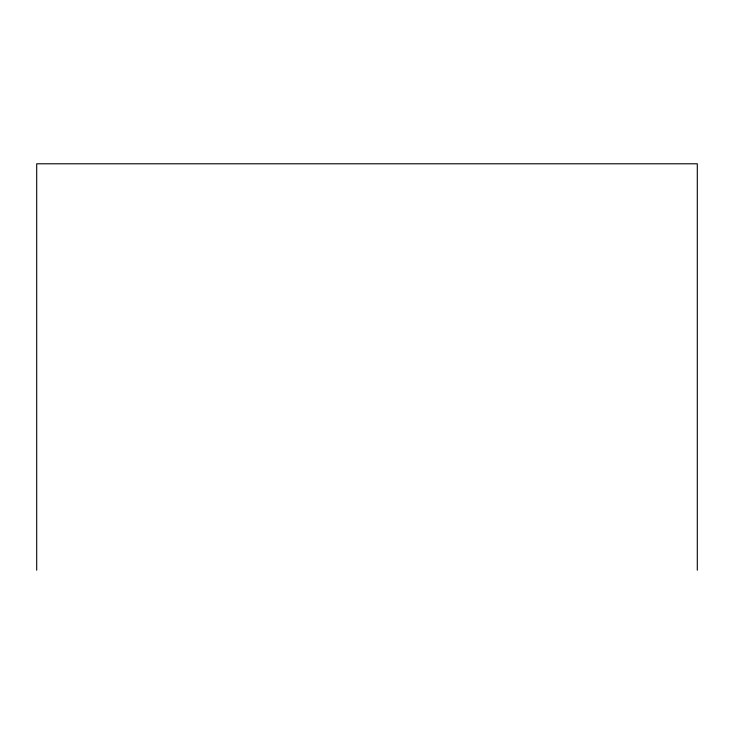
<?xml version="1.0" encoding="UTF-8"?>
<svg xmlns="http://www.w3.org/2000/svg" width="734" height="734" viewBox="0 0 734 734"><rect width="100%" height="100%" fill="white"/><g stroke="black" fill="none" stroke-linecap="round" stroke-linejoin="round"><path stroke-width="1.1" d="M697.3 570.208L697.3 163.792L36.7 163.792L36.7 570.208"/></g></svg>
